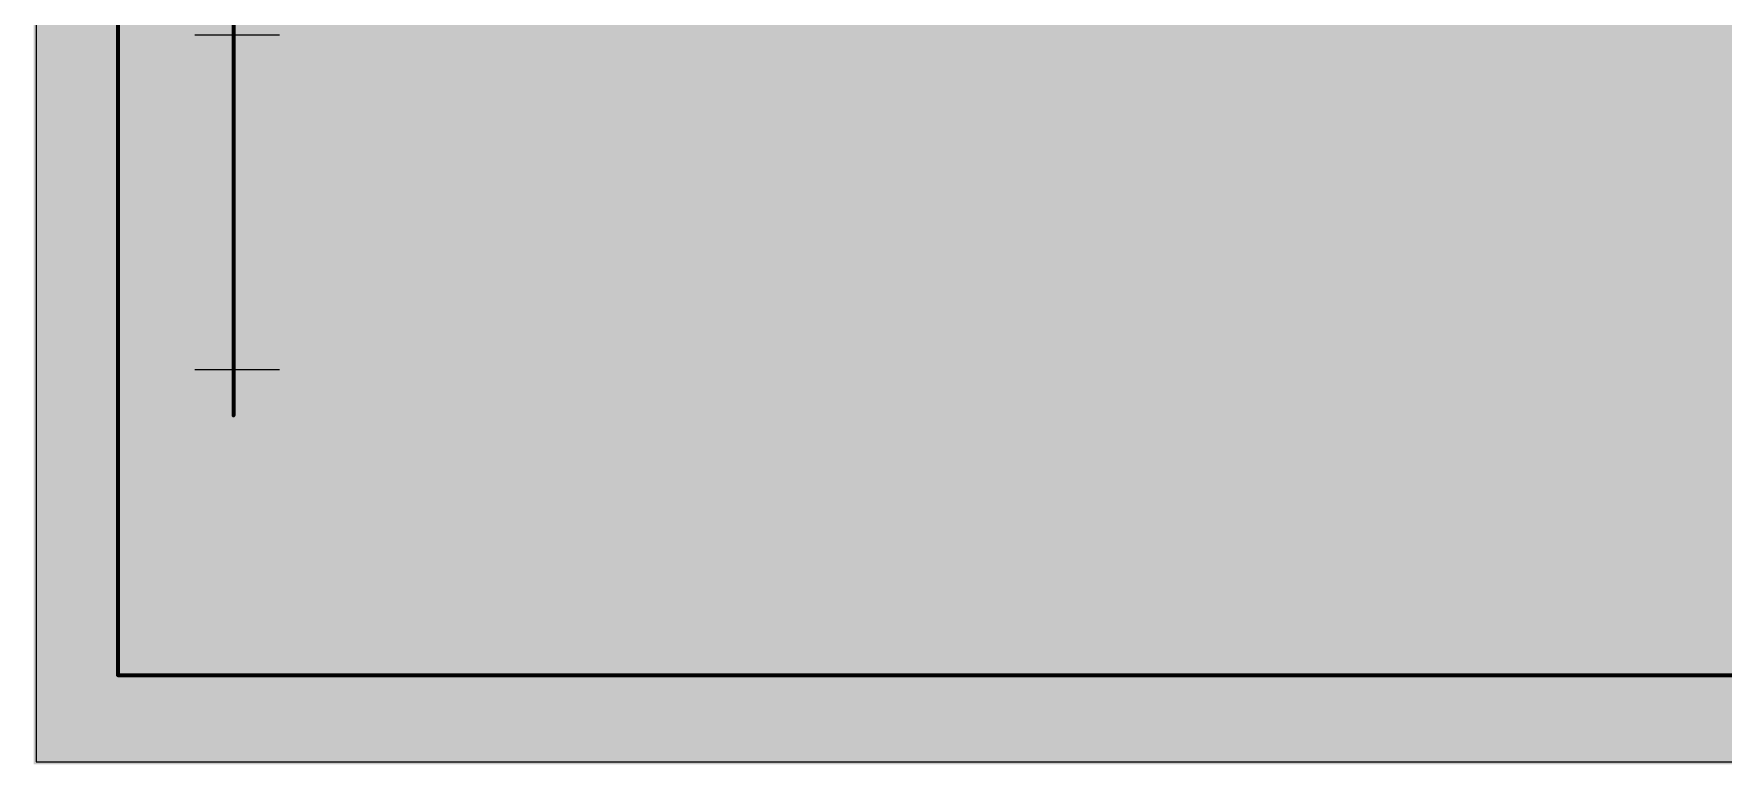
# Model space of a CAD drawing. Header units: millimetres. Extents: x 0 to 295, y 2 to 210.
# Drawn here: x -0.1 to 99.9, y 1.8 to 45 of the extents above; entities that cross this region are included whole.
import ezdxf
from ezdxf.xclip import XClip

# ---------------------------------------------------------------- set-up
doc = ezdxf.new("R2010")
doc.units = ezdxf.units.MM
doc.header["$MEASUREMENT"] = 0
doc.layers.get('0').update_dxf_attribs({"linetype": 'CONTINUOUS'})

# ---------------------------------------------------------------- blocks, each defined once
blk = doc.blocks.new('MF27EC030')
at = {"color": 0, "linetype": 'Continuous', "lineweight": 100, "true_color": 0x000007}
blk.add_lwpolyline([(4.84, 190.42), (4.84, 7.05), (289.58, 7.05), (289.58, 190.42)], dxfattribs=at)

msp = doc.modelspace()

# ---------------------------------------------------------------- hatches: boundary and pattern name
at = {"true_color": 0xffffff}
for points in [[(-0.13, 210.23), (-0.13, 1.77), (294.44, 1.77), (294.44, 210.23)], [(-0.13, 210.23), (-0.13, 2.03), (294.44, 2.03), (294.44, 210.23)]]:
    msp.add_hatch(color=0, dxfattribs=at).paths.add_polyline_path(points)
at = {"true_color": 0x000007}
msp.add_hatch(color=0, dxfattribs=at).paths.add_polyline_path([(13.81, 34.63), (13.87, 34.96), (15.14, 34.96), (14.89, 33.8), (14.89, 33.8), (14.87, 33.78), (14.85, 33.77), (14.83, 33.76), (14.81, 33.74), (14.79, 33.73), (14.76, 33.72), (14.74, 33.71), (14.72, 33.69), (14.7, 33.68), (14.68, 33.67), (14.65, 33.66), (14.63, 33.65), (14.61, 33.64), (14.59, 33.63), (14.56, 33.62), (14.54, 33.61), (14.52, 33.6), (14.49, 33.6), (14.47, 33.59), (14.45, 33.58), (14.42, 33.57), (14.4, 33.57), (14.37, 33.56), (14.35, 33.55), (14.35, 33.55), (14.32, 33.54), (14.3, 33.54), (14.27, 33.53), (14.24, 33.52), (14.22, 33.52), (14.19, 33.51), (14.17, 33.5), (14.14, 33.5), (14.11, 33.49), (14.09, 33.49), (14.06, 33.48), (14.04, 33.48), (14.01, 33.47), (13.99, 33.47), (13.96, 33.47), (13.94, 33.46), (13.91, 33.46), (13.89, 33.46), (13.87, 33.46), (13.84, 33.46), (13.82, 33.46), (13.79, 33.45), (13.77, 33.45), (13.74, 33.45), (13.69, 33.45), (13.64, 33.46), (13.59, 33.46), (13.55, 33.46), (13.5, 33.47), (13.45, 33.48), (13.41, 33.49), (13.36, 33.5), (13.32, 33.51), (13.28, 33.52), (13.24, 33.54), (13.2, 33.55), (13.16, 33.57), (13.12, 33.58), (13.09, 33.6), (13.05, 33.62), (13.02, 33.65), (12.99, 33.67), (12.95, 33.69), (12.92, 33.72), (12.89, 33.74), (12.86, 33.77), (12.83, 33.8), (12.81, 33.83), (12.79, 33.86), (12.76, 33.89), (12.74, 33.91), (12.73, 33.94), (12.71, 33.97), (12.69, 34), (12.67, 34.03), (12.66, 34.07), (12.64, 34.1), (12.63, 34.13), (12.62, 34.16), (12.61, 34.2), (12.6, 34.23), (12.59, 34.27), (12.58, 34.3), (12.57, 34.34), (12.57, 34.38), (12.56, 34.41), (12.56, 34.45), (12.55, 34.49), (12.55, 34.53), (12.55, 34.57), (12.55, 34.61), (12.54, 34.65), (12.55, 34.69), (12.55, 34.74), (12.55, 34.78), (12.55, 34.82), (12.56, 34.86), (12.56, 34.91), (12.57, 34.95), (12.57, 34.99), (12.58, 35.03), (12.59, 35.07), (12.59, 35.11), (12.6, 35.15), (12.61, 35.19), (12.63, 35.23), (12.64, 35.27), (12.65, 35.31), (12.66, 35.35), (12.68, 35.38), (12.69, 35.42), (12.71, 35.46), (12.72, 35.5), (12.74, 35.53), (12.76, 35.57), (12.77, 35.6), (12.79, 35.64), (12.81, 35.67), (12.83, 35.7), (12.85, 35.74), (12.87, 35.77), (12.89, 35.8), (12.92, 35.83), (12.94, 35.86), (12.96, 35.89), (12.98, 35.92), (13.01, 35.94), (13.03, 35.97), (13.05, 35.99), (13.08, 36.02), (13.1, 36.04), (13.13, 36.07), (13.16, 36.09), (13.18, 36.11), (13.21, 36.13), (13.24, 36.15), (13.26, 36.17), (13.29, 36.19), (13.32, 36.21), (13.35, 36.23), (13.38, 36.24), (13.41, 36.26), (13.44, 36.28), (13.47, 36.29), (13.5, 36.31), (13.53, 36.32), (13.56, 36.33), (13.59, 36.35), (13.62, 36.36), (13.65, 36.37), (13.68, 36.38), (13.72, 36.39), (13.75, 36.4), (13.78, 36.4), (13.82, 36.41), (13.85, 36.42), (13.89, 36.42), (13.92, 36.43), (13.96, 36.43), (13.99, 36.43), (14.03, 36.44), (14.06, 36.44), (14.1, 36.44), (14.14, 36.44), (14.16, 36.44), (14.18, 36.44), (14.21, 36.44), (14.23, 36.43), (14.26, 36.43), (14.28, 36.43), (14.3, 36.43), (14.33, 36.42), (14.35, 36.42), (14.37, 36.42), (14.4, 36.41), (14.42, 36.41), (14.44, 36.4), (14.46, 36.39), (14.49, 36.39), (14.51, 36.38), (14.53, 36.38), (14.55, 36.37), (14.57, 36.36), (14.59, 36.35), (14.61, 36.35), (14.64, 36.34), (14.66, 36.33), (14.68, 36.32), (14.7, 36.31), (14.72, 36.3), (14.74, 36.29), (14.76, 36.28), (14.77, 36.27), (14.79, 36.26), (14.81, 36.25), (14.83, 36.24), (14.85, 36.22), (14.86, 36.21), (14.88, 36.2), (14.9, 36.19), (14.91, 36.18), (14.93, 36.16), (14.94, 36.15), (14.96, 36.14), (14.97, 36.12), (14.98, 36.11), (15, 36.1), (15.01, 36.08), (15.02, 36.07), (15.03, 36.06), (15.04, 36.04), (15.05, 36.03), (15.06, 36.01), (15.07, 36), (15.08, 35.98), (15.09, 35.96), (15.1, 35.94), (15.11, 35.92), (15.12, 35.91), (15.13, 35.89), (15.14, 35.87), (15.15, 35.85), (15.15, 35.83), (15.16, 35.81), (15.17, 35.79), (15.18, 35.77), (15.18, 35.74), (15.19, 35.72), (15.2, 35.7), (15.2, 35.68), (15.21, 35.66), (15.22, 35.63), (15.22, 35.61), (15.23, 35.59), (15.23, 35.56), (15.23, 35.54), (14.86, 35.5), (14.86, 35.5), (14.85, 35.53), (14.85, 35.55), (14.84, 35.58), (14.84, 35.6), (14.83, 35.62), (14.82, 35.64), (14.82, 35.66), (14.81, 35.68), (14.8, 35.71), (14.79, 35.73), (14.78, 35.74), (14.77, 35.76), (14.76, 35.78), (14.75, 35.8), (14.74, 35.82), (14.73, 35.84), (14.71, 35.85), (14.7, 35.87), (14.69, 35.89), (14.67, 35.9), (14.66, 35.92), (14.64, 35.93), (14.63, 35.95), (14.61, 35.96), (14.61, 35.96), (14.59, 35.97), (14.58, 35.99), (14.56, 36), (14.54, 36.01), (14.52, 36.02), (14.51, 36.03), (14.49, 36.04), (14.47, 36.04), (14.45, 36.05), (14.43, 36.06), (14.41, 36.07), (14.39, 36.07), (14.37, 36.08), (14.35, 36.08), (14.33, 36.09), (14.3, 36.09), (14.28, 36.1), (14.26, 36.1), (14.24, 36.1), (14.21, 36.11), (14.19, 36.11), (14.17, 36.11), (14.14, 36.11), (14.12, 36.11), (14.09, 36.11), (14.07, 36.11), (14.04, 36.11), (14.01, 36.11), (13.99, 36.1), (13.96, 36.1), (13.94, 36.1), (13.91, 36.09), (13.89, 36.09), (13.86, 36.08), (13.84, 36.08), (13.81, 36.07), (13.79, 36.06), (13.76, 36.06), (13.74, 36.05), (13.71, 36.04), (13.69, 36.03), (13.67, 36.02), (13.64, 36.01), (13.62, 36), (13.6, 35.99), (13.57, 35.97), (13.55, 35.96), (13.53, 35.95), (13.53, 35.95), (13.51, 35.93), (13.48, 35.92), (13.46, 35.9), (13.44, 35.88), (13.42, 35.87), (13.4, 35.85), (13.38, 35.83), (13.36, 35.81), (13.34, 35.79), (13.32, 35.77), (13.3, 35.75), (13.28, 35.73), (13.27, 35.7), (13.25, 35.68), (13.23, 35.66), (13.22, 35.63), (13.2, 35.61), (13.19, 35.58), (13.17, 35.56), (13.16, 35.53), (13.14, 35.51), (13.13, 35.48), (13.11, 35.45), (13.1, 35.42), (13.1, 35.42), (13.09, 35.39), (13.08, 35.37), (13.06, 35.34), (13.05, 35.31), (13.04, 35.28), (13.03, 35.25), (13.02, 35.22), (13.01, 35.19), (13, 35.16), (12.99, 35.13), (12.98, 35.1), (12.98, 35.07), (12.97, 35.03), (12.97, 35), (12.96, 34.97), (12.96, 34.93), (12.95, 34.9), (12.95, 34.87), (12.94, 34.83), (12.94, 34.8), (12.94, 34.76), (12.94, 34.72), (12.94, 34.69), (12.94, 34.65), (12.94, 34.61), (12.94, 34.58), (12.94, 34.54), (12.94, 34.51), (12.95, 34.48), (12.95, 34.44), (12.96, 34.41), (12.96, 34.38), (12.97, 34.35), (12.97, 34.32), (12.98, 34.3), (12.99, 34.27), (13, 34.24), (13.01, 34.21), (13.02, 34.19), (13.03, 34.17), (13.04, 34.14), (13.06, 34.12), (13.07, 34.1), (13.08, 34.07), (13.1, 34.05), (13.12, 34.03), (13.13, 34.01), (13.15, 34), (13.17, 33.98), (13.19, 33.96), (13.21, 33.94), (13.23, 33.93), (13.25, 33.91), (13.27, 33.9), (13.29, 33.88), (13.32, 33.87), (13.34, 33.86), (13.36, 33.85), (13.39, 33.84), (13.41, 33.82), (13.43, 33.82), (13.46, 33.81), (13.49, 33.8), (13.51, 33.79), (13.54, 33.79), (13.57, 33.78), (13.59, 33.78), (13.62, 33.77), (13.65, 33.77), (13.68, 33.77), (13.71, 33.77), (13.74, 33.77), (13.77, 33.77), (13.8, 33.77), (13.84, 33.77), (13.87, 33.77), (13.9, 33.78), (13.93, 33.78), (13.96, 33.79), (14, 33.79), (14.03, 33.8), (14.06, 33.81), (14.1, 33.82), (14.13, 33.83), (14.17, 33.84), (14.2, 33.85), (14.23, 33.86), (14.27, 33.87), (14.3, 33.89), (14.34, 33.9), (14.37, 33.92), (14.41, 33.94), (14.44, 33.95), (14.48, 33.97), (14.51, 33.99), (14.55, 34.01), (14.68, 34.63), (13.81, 34.63), (14.68, 34.63)])

# ---------------------------------------------------------------- linework, layer by layer
at = {"color": 0, "linetype": 'Continuous', "lineweight": 100, "true_color": 0x000007}
msp.add_lwpolyline([(11.69, 171.2), (11.69, 22.42), (11.69, 22.42)], dxfattribs=at)
at = {"color": 0, "linetype": 'Continuous', "lineweight": 20, "true_color": 0x000007}
for points in [[(9.4, 44.97), (14.43, 44.97), (14.43, 44.97)], [(9.4, 25.14), (14.43, 25.14), (14.43, 25.14)]]:
    msp.add_lwpolyline(points, dxfattribs=at)

# ---------------------------------------------------------------- block references
at = {"color": 0, "true_color": 0xffffff}
ref = msp.add_blockref('MF27EC030', (0, 0), dxfattribs=at)
XClip(ref).set_block_clipping_path([(0, 1.9031978799), (294.6486130742, 210.23)])

doc.saveas('drawing.dxf')
